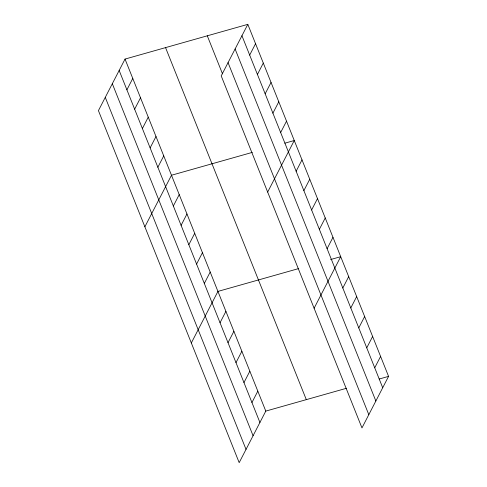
<?xml version="1.0" encoding="UTF-8"?>
<svg xmlns="http://www.w3.org/2000/svg" width="487" height="487" viewBox="0 0 487 487"><rect width="100%" height="100%" fill="white"/><g stroke="black" fill="none" stroke-linecap="round" stroke-linejoin="round"><path stroke-width="0.73" d="M247.816 24.35L221.208 75.899L361.969 427.921L388.571 376.372L247.816 24.35L125.031 59.079L98.429 110.628L239.184 462.65L265.792 411.101L346.616 388.242M126.9 89.815L132.774 78.437M134.643 109.179L140.518 97.802M142.387 128.538L148.255 117.16M150.13 147.902L155.998 136.524M157.867 167.26L163.742 155.883M144.876 226.796L171.485 175.247L252.309 152.388M249.685 55.086L255.553 43.714M173.354 205.983L179.222 194.605M257.428 74.45L263.297 63.073M181.097 225.347L186.965 213.97M265.165 93.808L271.04 82.437M188.834 244.705L194.709 233.328M272.909 113.173L278.783 101.795M196.578 264.07L202.452 252.692M280.652 132.531L286.52 121.16M204.321 283.428L210.189 272.05M267.661 192.067L294.264 140.518L284.858 143.178M191.33 342.964L217.933 291.415L298.756 268.556M296.133 171.254L302.007 159.882M220.039 322.741L225.913 311.363M303.876 190.618L309.75 179.24M228.013 342.69L233.888 331.312M311.619 209.976L317.487 198.605M235.994 362.632L241.862 351.261M319.362 229.34L325.231 217.963M243.969 382.581L249.837 371.204M327.1 248.699L332.974 237.327M251.943 402.53L257.818 391.152M314.109 308.234L340.717 256.686L330.588 259.553M342.818 288.012L348.692 276.634M350.798 307.961L356.667 296.583M358.773 327.909L364.647 316.532M366.748 347.852L372.622 336.48M374.728 367.801L380.597 356.423M379.166 379.032L388.571 376.372M241.942 35.728L382.703 387.749M235.099 48.98L375.861 401.008M228.05 62.64L368.811 414.662M207.298 35.813L222.504 73.841M165.55 47.616L306.311 399.644M125.031 59.079L265.792 411.101M119.163 70.457L259.918 422.479M112.32 83.709L253.076 435.737M105.271 97.37L246.026 449.391"/></g></svg>
